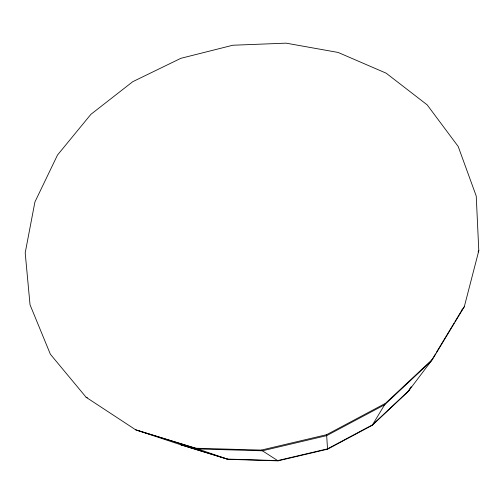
<?xml version="1.0" encoding="UTF-8"?>
<svg xmlns="http://www.w3.org/2000/svg" width="504" height="504" viewBox="0 0 504 504"><rect width="100%" height="100%" fill="white"/><g stroke="black" fill="none" stroke-linecap="round" stroke-linejoin="round"><path stroke-width="0.76" d="M464.304 306.69L478.8 250.765L476.236 196.069L458.193 146.469L427.171 104.863L386.133 73.162L338.121 52.447L286.083 43.155L232.804 45.24L180.873 58.313L132.766 81.68L90.859 114.37L57.494 155.049L34.915 201.972L25.2 252.851L30.032 304.775L50.375 354.236L86.115 397.272L135.645 429.799L181.799 445.126L228.047 459.339L278.05 460.845L327.537 449.203L372.179 425.351L408.183 391.52L432.621 359.182L464.304 306.69L461.343 310.842M372.179 425.351L385.497 403.326L432.621 359.182M408.183 391.52L409.796 388.855M411.22 386.7L408.782 390.732L372.5 424.815L327.518 448.85L277.647 460.587L227.26 459.068L180.671 444.749M435.488 353.902L431.021 361.292L384.621 404.769L326.68 435.639L262.408 450.796L197.795 448.951L138.657 430.8M436.294 352.561L454.142 323.001M454.954 321.659L462.25 309.563M478.063 251.981L478.8 250.765M135.645 429.799L195.672 448.226L261.311 450.091L326.624 434.687L385.497 403.326M195.672 448.226L228.047 459.339M86.115 397.272L87.343 397.757M261.311 450.091L278.05 460.845M180.482 444.27L181.799 445.126M326.624 434.687L327.537 449.203"/></g></svg>
